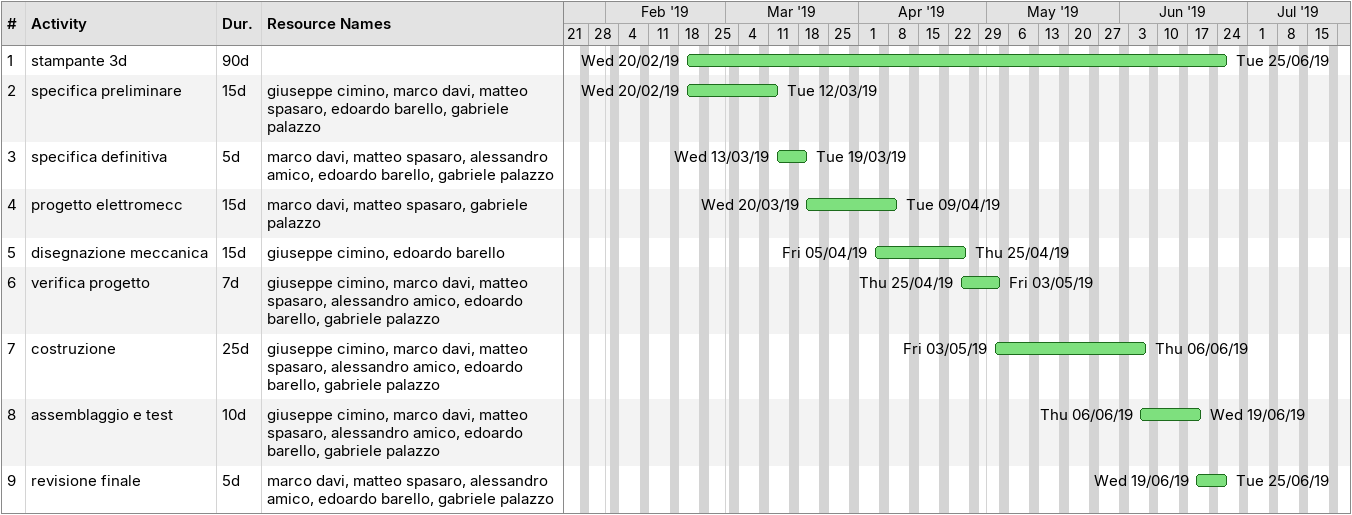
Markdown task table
| ID | Task | Duration | Start | Finish | Resources |
|---|---|---|---|---|---|
| 1 | stampante 3d | 90d | 2019-02-20 | 2019-06-25 |  |
| 2 | specifica preliminare | 15d | 2019-02-20 | 2019-03-12 | giuseppe cimino, marco davi, matteo spasaro, edoardo barello, gabriele palazzo |
| 3 | specifica definitiva | 5d | 2019-03-13 | 2019-03-19 | marco davi, matteo spasaro, alessandro amico, edoardo barello, gabriele palazzo |
| 4 | progetto elettromecc | 15d | 2019-03-20 | 2019-04-09 | marco davi, matteo spasaro, gabriele palazzo |
| 5 | disegnazione meccanica | 15d | 2019-04-05 | 2019-04-25 | giuseppe cimino, edoardo barello |
| 6 | verifica progetto | 7d | 2019-04-25 | 2019-05-03 | giuseppe cimino, marco davi, matteo spasaro, alessandro amico, edoardo barello, gabriele palazzo |
| 7 | costruzione | 25d | 2019-05-03 | 2019-06-06 | giuseppe cimino, marco davi, matteo spasaro, alessandro amico, edoardo barello, gabriele palazzo |
| 8 | assemblaggio e test | 10d | 2019-06-06 | 2019-06-19 | giuseppe cimino, marco davi, matteo spasaro, alessandro amico, edoardo barello, gabriele palazzo |
| 9 | revisione finale | 5d | 2019-06-19 | 2019-06-25 | marco davi, matteo spasaro, alessandro amico, edoardo barello, gabriele palazzo |
